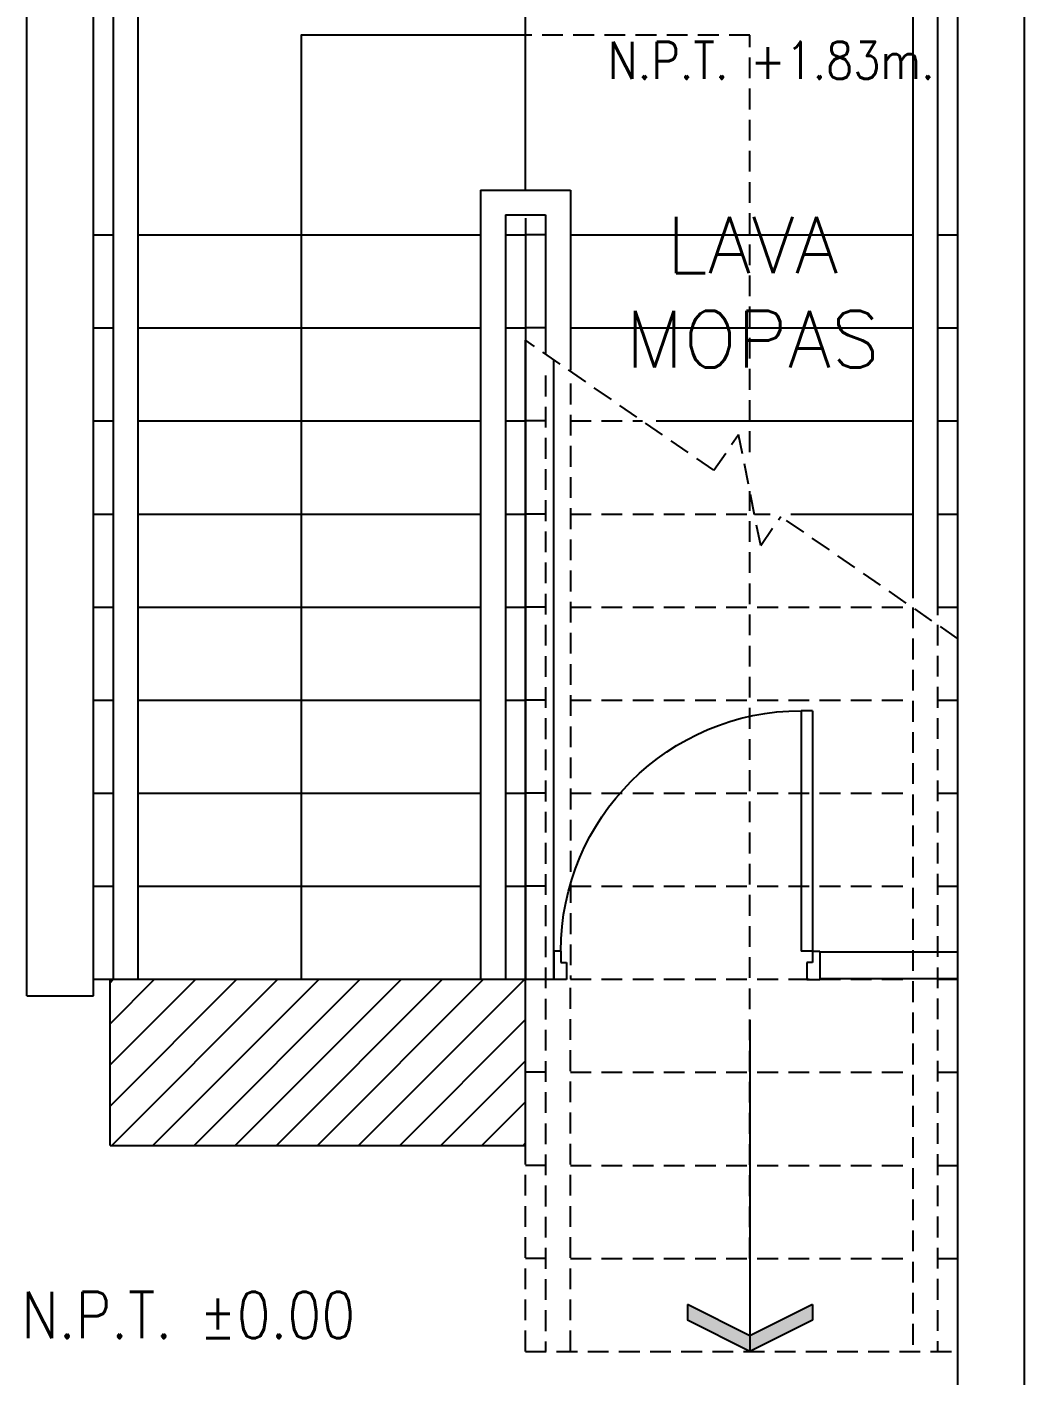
# Model space of a CAD drawing. Header units: millimetres. Extents: x 340 to 1003762, y 22 to 362022.
# Drawn here: x 599251 to 602251, y 291351 to 295408 of the extents above; entities that cross this region are included whole.
import ezdxf

# ---------------------------------------------------------------- set-up
doc = ezdxf.new("R2010")
doc.units = ezdxf.units.MM
doc.linetypes.add('LSBB_P_002 - PLANTA 1° NIVEL SALA DE VENTAS$0$DOT', pattern=[0.25, 0, -0.25])
doc.linetypes.add('LSBB_P_002 - PLANTA 1° NIVEL SALA DE VENTAS$0$HIDDEN4', pattern=[0.09375, 0.0625, -0.03125])
for name, color, linetype in [('A-DEMOLICION SV', 40, 'Continuous'), ('LSBB_P_002 - PLANTA 1° NIVEL SALA DE VENTAS$0$01', 8, 'Continuous'), ('LSBB_P_002 - PLANTA 1° NIVEL SALA DE VENTAS$0$DJAMB', 8, 'Continuous'), ('LSBB_P_002 - PLANTA 1° NIVEL SALA DE VENTAS$0$ESCALERAS', 8, 'Continuous'), ('LSBB_P_002 - PLANTA 1° NIVEL SALA DE VENTAS$0$HATCH', 8, 'Continuous'), ('LSBB_P_002 - PLANTA 1° NIVEL SALA DE VENTAS$0$LETRERO', 2, 'Continuous'), ('LSBB_P_002 - PLANTA 1° NIVEL SALA DE VENTAS$0$MUROS', 5, 'Continuous'), ('LSBB_P_002 - PLANTA 1° NIVEL SALA DE VENTAS$0$PUERTAS', 2, 'Continuous'), ('LSBB_P_002 - PLANTA 1° NIVEL SALA DE VENTAS$0$TEXTOS RECINTO', 7, 'Continuous')]:
    doc.layers.add(name, color=color, linetype=linetype)
doc.styles.add('LSBB_P_002 - PLANTA 1° NIVEL SALA DE VENTAS$0$ELEV', font='romans', dxfattribs={"bigfont": 'SPEC-SL.SHX'})
doc.styles.add('LSBB_P_002 - PLANTA 1° NIVEL SALA DE VENTAS$0$ROMANS', font='romans')

# ---------------------------------------------------------------- blocks, each defined once
blk = doc.blocks.new('*X133')
at = {"color": 0}
for p, q in [((543.5356, 106.2254), (543.9172, 106.607)), ((543.5356, 106.3492), (543.7934, 106.607)), ((543.5356, 106.4729), (543.6697, 106.607)), ((543.5356, 106.5966), (543.5459, 106.607)), ((543.5409, 106.107), (544.0409, 106.607)), ((543.6647, 106.107), (544.1647, 106.607)), ((543.7884, 106.107), (544.2884, 106.607)), ((543.9122, 106.107), (544.4122, 106.607)), ((544.0359, 106.107), (544.5359, 106.607)), ((544.1596, 106.107), (544.6596, 106.607)), ((544.2834, 106.107), (544.7834, 106.607)), ((544.4071, 106.107), (544.7856, 106.4855)), ((544.5309, 106.107), (544.7856, 106.3617)), ((544.6546, 106.107), (544.7856, 106.238)), ((544.7784, 106.107), (544.7856, 106.1142))]:
    blk.add_line(p, q, dxfattribs=at)
blk = doc.blocks.new('LSBB_P_002 - PLANTA 1° NIVEL SALA DE VENTAS$0$W0')
for p, q in [((-0.1439, 0.1881), (-0.0499, 0)), ((-0.1439, 0.1881), (-0.0969, 0.1881)), ((-0.0969, 0.1881), (-0.0028, 0)), ((-1, 0), (0, 0)), ((-0.0499, 0), (-0.1439, -0.1881)), ((-0.0028, 0), (-0.0969, -0.1881)), ((-0.1439, -0.1881), (-0.0969, -0.1881))]:
    blk.add_line(p, q)
for points in [[(-0.1439, 0.1881), (-0.0499, 0), (-0.0969, 0.1881), (-0.0028, 0)], [(-0.1439, -0.1881), (-0.0499, 0), (-0.0969, -0.1881), (-0.0028, 0)]]:
    blk.add_solid(points)
blk = doc.blocks.new('*X134')
at = {"color": 0}
for p, q in [((543.5356, 106.2254), (543.9172, 106.607)), ((543.5356, 106.3492), (543.7934, 106.607)), ((543.5356, 106.4729), (543.6697, 106.607)), ((543.5356, 106.5966), (543.5459, 106.607)), ((543.5409, 106.107), (544.0409, 106.607)), ((543.6647, 106.107), (544.1647, 106.607)), ((543.7884, 106.107), (544.2884, 106.607)), ((543.9122, 106.107), (544.4122, 106.607)), ((544.0359, 106.107), (544.5359, 106.607)), ((544.1596, 106.107), (544.6596, 106.607)), ((544.2834, 106.107), (544.7834, 106.607)), ((544.4071, 106.107), (544.7856, 106.4855)), ((544.5309, 106.107), (544.7856, 106.3617)), ((544.6546, 106.107), (544.7856, 106.238)), ((544.7784, 106.107), (544.7856, 106.1142))]:
    blk.add_line(p, q, dxfattribs=at)
blk = doc.blocks.new('LSBB_P_002 - PLANTA 1° NIVEL SALA DE VENTAS$0$PU90')
for p, q in [((0.0239, 0.9096), (0.0239, 0.0957)), ((0.0239, 0.9096), (0.0622, 0.9096)), ((0.0622, 0.9096), (0.0622, 0.0957)), ((0, 0.0957), (0, 0)), ((0.0239, 0.0957), (0, 0.0957)), ((0.0239, 0.0957), (0.0239, 0.0574)), ((0.0239, 0.0957), (0.0622, 0.0957)), ((0.8761, 0.0957), (0.9, 0.0957)), ((0.8761, 0.0957), (0.8761, 0.0574)), ((0.9, 0.0957), (0.9, 0)), ((0.0239, 0.0574), (0.0431, 0.0574)), ((0.0431, 0.0574), (0.0431, 0)), ((0.8761, 0.0574), (0.8569, 0.0574)), ((0.8569, 0.0574), (0.8569, 0)), ((0.0431, 0), (0, 0)), ((0.8569, 0), (0.9, 0))]:
    blk.add_line(p, q)
at = {"layer": 'LSBB_P_002 - PLANTA 1° NIVEL SALA DE VENTAS$0$DJAMB'}
blk.add_arc((0.0622, 0.0957), 0.8138, 0, 90, dxfattribs=at)
blk = doc.blocks.new('LSBB_P_002 - PLANTA 1° NIVEL SALA DE VENTAS', base_point=(223.5696, 14.2202))
at = {"layer": 'LSBB_P_002 - PLANTA 1° NIVEL SALA DE VENTAS$0$01'}
for p, q in [((823.8345, 309.0256), (824.1045, 309.0256)), ((823.8345, 309.0256), (823.8345, 306.6506)), ((823.8345, 309.0256), (824.1045, 309.0256)), ((823.8345, 309.0256), (823.8345, 306.6506)), ((824.1045, 309.0256), (824.1045, 308.4831)), ((824.1045, 309.0256), (824.1045, 308.4831)), ((823.9095, 308.9506), (824.0295, 308.9506)), ((823.9095, 308.9506), (823.9095, 306.6506)), ((823.9095, 308.9506), (824.0295, 308.9506)), ((823.9095, 308.9506), (823.9095, 306.6506)), ((824.0295, 308.9506), (824.0295, 308.5313)), ((824.0295, 308.9506), (824.0295, 308.5313))]:
    blk.add_line(p, q, dxfattribs=at)
at = {"layer": 'LSBB_P_002 - PLANTA 1° NIVEL SALA DE VENTAS$0$01', "linetype": 'LSBB_P_002 - PLANTA 1° NIVEL SALA DE VENTAS$0$HIDDEN4'}
for p, q in [((824.0295, 308.467), (824.0295, 305.5306)), ((824.1045, 308.4429), (824.1045, 306.6506)), ((824.1045, 305.5306), (824.1045, 306.6506))]:
    blk.add_line(p, q, dxfattribs=at)
at = {"layer": 'LSBB_P_002 - PLANTA 1° NIVEL SALA DE VENTAS$0$ESCALERAS'}
for p, q in [((822.7295, 306.6506), (822.7295, 310.1806)), ((822.7295, 306.6506), (822.7295, 310.1806)), ((825.2095, 310.1806), (825.2095, 307.7459)), ((825.2095, 310.1806), (825.2095, 307.7459)), ((822.8045, 306.6506), (822.8045, 310.1056)), ((822.8045, 306.6506), (822.8045, 310.1056)), ((823.9695, 309.0256), (823.9695, 310.1056)), ((823.9695, 309.0256), (823.9695, 310.1056)), ((825.1345, 310.1056), (825.1345, 307.7976)), ((825.1345, 310.1056), (825.1345, 307.7976)), ((823.9695, 308.9406), (823.9695, 306.6506)), ((822.6695, 308.8906), (822.7295, 308.8906)), ((822.6695, 308.8906), (822.7295, 308.8906)), ((822.8045, 308.8906), (823.8345, 308.8906)), ((822.8045, 308.8906), (823.8345, 308.8906)), ((823.9095, 308.8906), (823.9695, 308.8906)), ((823.9095, 308.8906), (823.9695, 308.8906)), ((824.0295, 308.8906), (823.9695, 308.8906)), ((824.0295, 308.8906), (823.9695, 308.8906)), ((824.1045, 308.8906), (825.1345, 308.8906)), ((824.1045, 308.8906), (825.1345, 308.8906)), ((825.2095, 308.8906), (825.2695, 308.8906)), ((825.2095, 308.8906), (825.2695, 308.8906)), ((822.6695, 308.6106), (822.7295, 308.6106)), ((822.6695, 308.6106), (822.7295, 308.6106)), ((822.8045, 308.6106), (823.8345, 308.6106)), ((822.8045, 308.6106), (823.8345, 308.6106)), ((823.9095, 308.6106), (823.9695, 308.6106)), ((823.9095, 308.6106), (823.9695, 308.6106)), ((824.0295, 308.6106), (823.9695, 308.6106)), ((824.0295, 308.6106), (823.9695, 308.6106)), ((824.1045, 308.6106), (825.1345, 308.6106)), ((824.1045, 308.6106), (825.1345, 308.6106)), ((825.2095, 308.6106), (825.2695, 308.6106)), ((825.2095, 308.6106), (825.2695, 308.6106)), ((822.8045, 308.3306), (823.8345, 308.3306)), ((822.8045, 308.3306), (823.8345, 308.3306)), ((823.9095, 308.3306), (823.9695, 308.3306)), ((823.9095, 308.3306), (823.9695, 308.3306)), ((824.0295, 308.3306), (823.9695, 308.3306)), ((824.0295, 308.3306), (823.9695, 308.3306)), ((824.3622, 308.3306), (825.1345, 308.3306)), ((824.3622, 308.3306), (825.1345, 308.3306)), ((825.2095, 308.3306), (825.2695, 308.3306)), ((825.2095, 308.3306), (825.2695, 308.3306)), ((823.3169, 308.0506), (823.8345, 308.0506)), ((823.3169, 308.0506), (823.8345, 308.0506)), ((823.9095, 308.0506), (823.9695, 308.0506)), ((823.9095, 308.0506), (823.9695, 308.0506)), ((824.0295, 308.0506), (823.9695, 308.0506)), ((824.0295, 308.0506), (823.9695, 308.0506)), ((824.7679, 308.0506), (825.1345, 308.0506)), ((824.7679, 308.0506), (825.1345, 308.0506)), ((825.2095, 308.0506), (825.2695, 308.0506)), ((825.2095, 308.0506), (825.2695, 308.0506)), ((825.2095, 307.7706), (825.2695, 307.7706)), ((825.2095, 307.7706), (825.2695, 307.7706)), ((825.2095, 307.4906), (825.2695, 307.4906)), ((825.2095, 307.4906), (825.2695, 307.4906)), ((825.2095, 307.2106), (825.2695, 307.2106)), ((825.2095, 307.2106), (825.2695, 307.2106)), ((825.2095, 306.9306), (825.2695, 306.9306)), ((825.2095, 306.9306), (825.2695, 306.9306)), ((822.7195, 306.1506), (822.7195, 306.6506)), ((822.7195, 306.6506), (823.9695, 306.6506)), ((822.7195, 306.1506), (822.7195, 306.6506)), ((822.7195, 306.6506), (823.9695, 306.6506)), ((823.9695, 306.1506), (823.9695, 306.6506)), ((823.9695, 306.1506), (823.9695, 306.6506)), ((825.2095, 306.6506), (825.2695, 306.6506)), ((825.2095, 306.6506), (825.2695, 306.6506)), ((825.2095, 306.3706), (825.2695, 306.3706)), ((825.2095, 306.3706), (825.2695, 306.3706)), ((822.7195, 306.1506), (823.9695, 306.1506)), ((822.7195, 306.1506), (823.9695, 306.1506)), ((825.2095, 306.0906), (825.2695, 306.0906)), ((825.2095, 306.0906), (825.2695, 306.0906))]:
    blk.add_line(p, q, dxfattribs=at)
at = {"layer": 'LSBB_P_002 - PLANTA 1° NIVEL SALA DE VENTAS$0$ESCALERAS', "linetype": 'LSBB_P_002 - PLANTA 1° NIVEL SALA DE VENTAS$0$HIDDEN4'}
for p, q in [((824.5364, 308.1822), (823.9695, 308.5735)), ((824.5364, 308.1822), (823.9695, 308.5735)), ((824.0295, 308.467), (824.0295, 305.5306)), ((824.1045, 308.4429), (824.1045, 306.6506)), ((822.6695, 308.3306), (822.7295, 308.3306)), ((822.6695, 308.3306), (822.7295, 308.3306)), ((824.1045, 308.3306), (824.3213, 308.3306)), ((824.1045, 308.3306), (824.3213, 308.3306)), ((824.5364, 308.1822), (824.6105, 308.2895)), ((824.5364, 308.1822), (824.6105, 308.2895)), ((824.6772, 307.9561), (824.6105, 308.2895)), ((824.6772, 307.9561), (824.6105, 308.2895)), ((824.1045, 308.0506), (824.6818, 308.0506)), ((824.1045, 308.0506), (824.6818, 308.0506)), ((824.6583, 308.0506), (824.7053, 308.0506)), ((824.6583, 308.0506), (824.7053, 308.0506)), ((824.6772, 307.9561), (824.7374, 308.0435)), ((824.6772, 307.9561), (824.7374, 308.0435)), ((825.2695, 307.6762), (824.7374, 308.0435)), ((825.2695, 307.6762), (824.7374, 308.0435)), ((822.6695, 307.7706), (822.7295, 307.7706)), ((822.6695, 307.7706), (822.7295, 307.7706)), ((824.1045, 307.7706), (825.1345, 307.7706)), ((824.1045, 307.7706), (825.1345, 307.7706)), ((825.1345, 307.7694), (825.1345, 305.5306)), ((825.1345, 307.7694), (825.1345, 305.5306)), ((825.2095, 307.7176), (825.2095, 305.5306)), ((825.2095, 307.7176), (825.2095, 305.5306)), ((822.6695, 307.4906), (822.7295, 307.4906)), ((822.6695, 307.4906), (822.7295, 307.4906)), ((824.1045, 307.4906), (825.1345, 307.4906)), ((824.1045, 307.4906), (825.1345, 307.4906)), ((822.6695, 307.2106), (822.7295, 307.2106)), ((822.6695, 307.2106), (822.7295, 307.2106)), ((824.1045, 307.2106), (825.1345, 307.2106)), ((824.1045, 307.2106), (825.1345, 307.2106)), ((822.6695, 306.9306), (822.7295, 306.9306)), ((822.6695, 306.9306), (822.7295, 306.9306)), ((824.1045, 306.9306), (825.1345, 306.9306)), ((824.1045, 306.9306), (825.1345, 306.9306)), ((822.6695, 306.6506), (822.7295, 306.6506)), ((822.6695, 306.6506), (822.7295, 306.6506)), ((823.9695, 305.5306), (823.9695, 306.6506)), ((823.9695, 306.6506), (824.0295, 306.6506)), ((823.9695, 305.5306), (823.9695, 306.6506)), ((823.9695, 306.6506), (824.0295, 306.6506)), ((824.1045, 306.6506), (825.1345, 306.6506)), ((824.1045, 305.5306), (824.1045, 306.6506)), ((824.1045, 306.6506), (825.1345, 306.6506)), ((824.1045, 306.3706), (825.1345, 306.3706)), ((824.1045, 306.3706), (825.1345, 306.3706)), ((824.1045, 306.0906), (825.1345, 306.0906)), ((824.1045, 306.0906), (825.1345, 306.0906)), ((824.1045, 305.8106), (825.1345, 305.8106)), ((824.1045, 305.8106), (825.1345, 305.8106)), ((825.2095, 305.8106), (825.2695, 305.8106)), ((825.2095, 305.8106), (825.2695, 305.8106)), ((823.9695, 305.5306), (825.2695, 305.5306)), ((823.9695, 305.5306), (825.2695, 305.5306))]:
    blk.add_line(p, q, dxfattribs=at)
at = {"layer": 'LSBB_P_002 - PLANTA 1° NIVEL SALA DE VENTAS$0$ESCALERAS', "linetype": 'Continuous'}
for p, q in [((822.6695, 308.0506), (822.7295, 308.0506)), ((822.6695, 308.0506), (822.7295, 308.0506)), ((822.8045, 308.0506), (823.3169, 308.0506)), ((822.8045, 308.0506), (823.3169, 308.0506)), ((822.8045, 307.7706), (823.8345, 307.7706)), ((822.8045, 307.7706), (823.8345, 307.7706)), ((823.9095, 307.7706), (823.9695, 307.7706)), ((823.9095, 307.7706), (823.9695, 307.7706)), ((824.0295, 307.7706), (823.9695, 307.7706)), ((824.0295, 307.7706), (823.9695, 307.7706)), ((822.8045, 307.4906), (823.8345, 307.4906)), ((822.8045, 307.4906), (823.8345, 307.4906)), ((823.9095, 307.4906), (823.9695, 307.4906)), ((823.9095, 307.4906), (823.9695, 307.4906)), ((824.0295, 307.4906), (823.9695, 307.4906)), ((824.0295, 307.4906), (823.9695, 307.4906)), ((822.8045, 307.2106), (823.8345, 307.2106)), ((822.8045, 307.2106), (823.8345, 307.2106)), ((823.9095, 307.2106), (823.9695, 307.2106)), ((823.9095, 307.2106), (823.9695, 307.2106)), ((824.0295, 307.2106), (823.9695, 307.2106)), ((824.0295, 307.2106), (823.9695, 307.2106)), ((822.8045, 306.9306), (823.8345, 306.9306)), ((822.8045, 306.9306), (823.8345, 306.9306)), ((823.9095, 306.9306), (823.9695, 306.9306)), ((823.9095, 306.9306), (823.9695, 306.9306)), ((824.0295, 306.9306), (823.9695, 306.9306)), ((824.0295, 306.9306), (823.9695, 306.9306)), ((824.0295, 306.3706), (823.9695, 306.3706)), ((824.0295, 306.3706), (823.9695, 306.3706)), ((824.0295, 306.0906), (823.9695, 306.0906)), ((824.0295, 306.0906), (823.9695, 306.0906)), ((824.0295, 305.8106), (823.9695, 305.8106)), ((824.0295, 305.8106), (823.9695, 305.8106))]:
    blk.add_line(p, q, dxfattribs=at)
at = {"layer": 'LSBB_P_002 - PLANTA 1° NIVEL SALA DE VENTAS$0$ESCALERAS'}
blk.add_lwpolyline([(823.9695, 309.4912), (823.2945, 309.4912), (823.2945, 306.6506)], dxfattribs=at)
blk.add_lwpolyline([(823.9695, 309.4912), (823.2945, 309.4912), (823.2945, 306.6506)], dxfattribs=at)
at = {"layer": 'LSBB_P_002 - PLANTA 1° NIVEL SALA DE VENTAS$0$ESCALERAS', "linetype": 'LSBB_P_002 - PLANTA 1° NIVEL SALA DE VENTAS$0$HIDDEN4'}
for points in [[(824.6445, 308.2371), (824.6445, 309.4912), (823.9695, 309.4912)], [(824.6445, 308.2371), (824.6445, 309.4912), (823.9695, 309.4912)], [(824.6445, 305.8106), (824.6445, 308.1195)], [(824.6445, 305.8106), (824.6445, 308.1195)]]:
    blk.add_lwpolyline(points, dxfattribs=at)
at = {"layer": 'LSBB_P_002 - PLANTA 1° NIVEL SALA DE VENTAS$0$MUROS'}
for p, q in [((825.4695, 313.2406), (825.4695, 305.0656)), ((825.4695, 313.2406), (825.4695, 305.0656)), ((822.4695, 306.6006), (822.4695, 310.3406)), ((822.4695, 306.6006), (822.4695, 310.3406)), ((822.6695, 306.6006), (822.6695, 310.1906)), ((822.6695, 306.6006), (822.6695, 310.1906)), ((825.2695, 310.1906), (825.2695, 305.2656)), ((825.2695, 310.1906), (825.2695, 305.2656)), ((823.9695, 306.6459), (823.9695, 308.5735)), ((823.9695, 306.6459), (823.9695, 308.5735)), ((824.0546, 306.6506), (824.0546, 308.5147)), ((824.0546, 306.6506), (824.0546, 308.5147)), ((823.9695, 306.6506), (824.0546, 306.6506)), ((823.9695, 306.6506), (824.0546, 306.6506)), ((822.4695, 306.6006), (822.6695, 306.6006)), ((822.4695, 306.6006), (822.6695, 306.6006))]:
    blk.add_line(p, q, dxfattribs=at)
at = {"layer": 'LSBB_P_002 - PLANTA 1° NIVEL SALA DE VENTAS$0$MUROS', "linetype": 'LSBB_P_002 - PLANTA 1° NIVEL SALA DE VENTAS$0$DOT'}
blk.add_line((822.6695, 308.3306), (822.9655, 308.3306), dxfattribs=at)
blk.add_line((822.6695, 308.3306), (822.9655, 308.3306), dxfattribs=at)
at = {"layer": 'LSBB_P_002 - PLANTA 1° NIVEL SALA DE VENTAS$0$MUROS'}
for points in [[(824.8546, 306.7327), (825.2695, 306.7327)], [(824.8546, 306.6527), (825.2695, 306.6527)]]:
    blk.add_lwpolyline(points, dxfattribs=at)
at = {"layer": 'LSBB_P_002 - PLANTA 1° NIVEL SALA DE VENTAS$0$ESCALERAS', "linetype": 'LSBB_P_002 - PLANTA 1° NIVEL SALA DE VENTAS$0$HIDDEN4', "xscale": 0.9995742112879498, "yscale": 0.9995742112879498, "zscale": 0.9995742112879498, "rotation": 270}
blk.add_blockref('LSBB_P_002 - PLANTA 1° NIVEL SALA DE VENTAS$0$W0', (824.6445, 305.5278), dxfattribs=at)
blk.add_blockref('LSBB_P_002 - PLANTA 1° NIVEL SALA DE VENTAS$0$W0', (824.6445, 305.5278), dxfattribs=at)
at = {"layer": 'LSBB_P_002 - PLANTA 1° NIVEL SALA DE VENTAS$0$HATCH'}
for name in ['*X133', '*X134']:
    blk.add_blockref(name, (279.1839, 200.0437), dxfattribs=at)
at = {"layer": 'LSBB_P_002 - PLANTA 1° NIVEL SALA DE VENTAS$0$PUERTAS', "xscale": -0.8888888888889142, "yscale": 0.8888888888889142, "zscale": 0.888888888888889}
blk.add_blockref('LSBB_P_002 - PLANTA 1° NIVEL SALA DE VENTAS$0$PU90', (824.8546, 306.6501), dxfattribs=at)
at = {"layer": 'LSBB_P_002 - PLANTA 1° NIVEL SALA DE VENTAS$0$LETRERO', "style": 'LSBB_P_002 - PLANTA 1° NIVEL SALA DE VENTAS$0$ELEV', "width": 0.85}
for s, height, p in [('N.P.T. +1.83m.', 0.112, (824.2174, 309.3597)), ('N.P.T. +1.83m.', 0.112, (824.2174, 309.3597)), ('N.P.T. %%P0.00', 0.14, (822.4525, 305.5702)), ('N.P.T. %%P0.00', 0.14, (822.4525, 305.5702))]:
    blk.add_text(s, height=height, dxfattribs=at).set_placement(p)
at = {"layer": 'LSBB_P_002 - PLANTA 1° NIVEL SALA DE VENTAS$0$TEXTOS RECINTO', "color": 2, "insert": (824.6524, 308.7184), "char_height": 0.17, "width": 1.041922, "attachment_point": 5, "style": 'LSBB_P_002 - PLANTA 1° NIVEL SALA DE VENTAS$0$ROMANS'}
blk.add_mtext('\\A1;LAVA\\PMOPAS', dxfattribs=at)

msp = doc.modelspace()

# ---------------------------------------------------------------- block references
at = {"layer": 'A-DEMOLICION SV', "xscale": 1000, "yscale": 1000, "zscale": 1000}
msp.add_blockref('LSBB_P_002 - PLANTA 1° NIVEL SALA DE VENTAS', (350.9, 111.5), dxfattribs=at)

doc.saveas('drawing.dxf')
